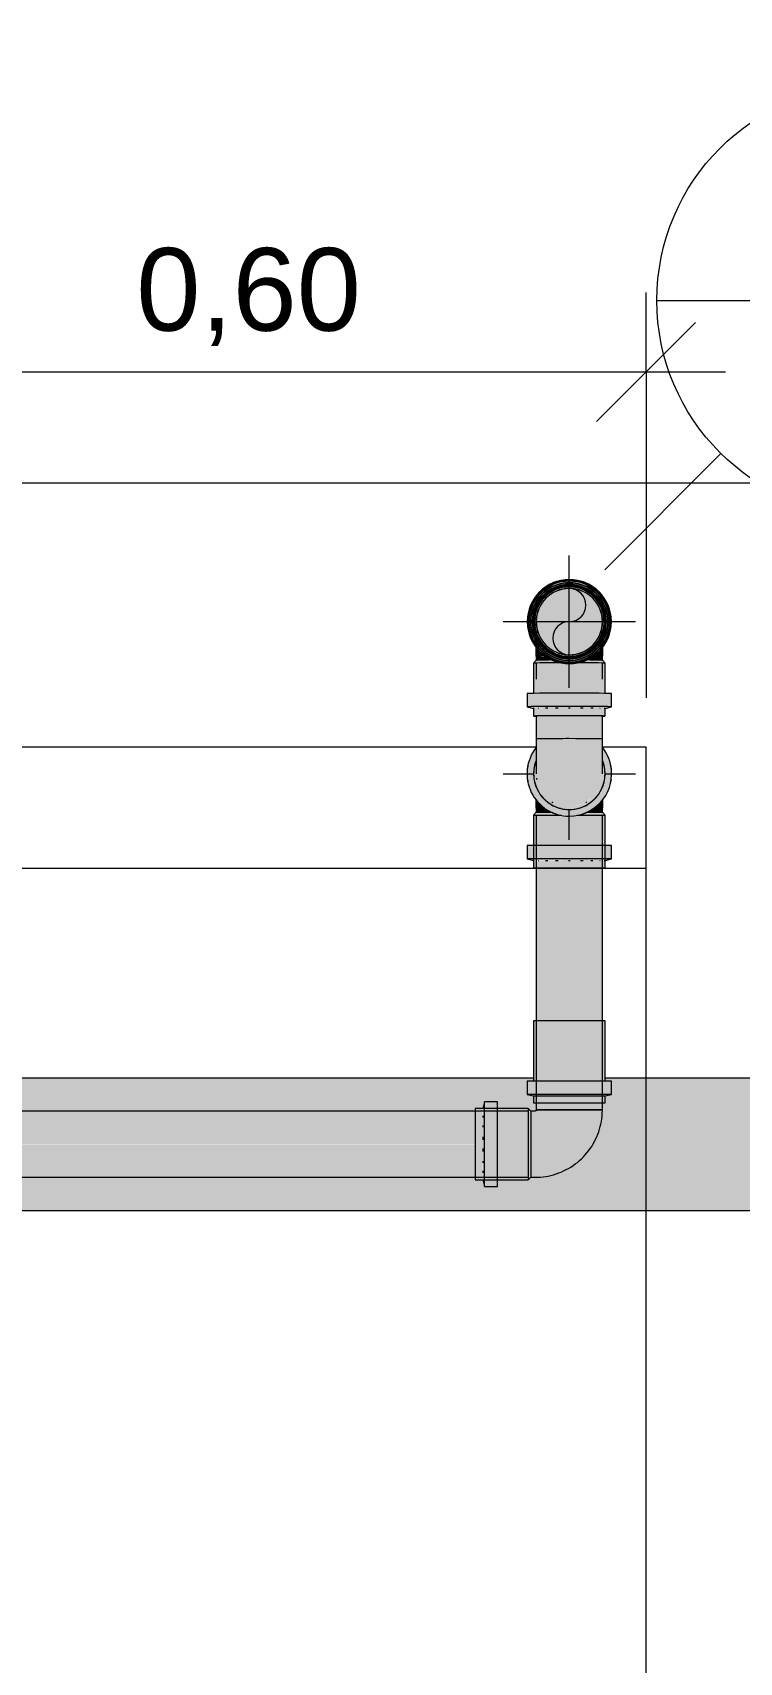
# Model space of a CAD drawing. Header units: metres. Extents: x 42.1 to 94.3, y -3.4 to 61.2.
# Drawn here: x 45.122 to 45.656, y 58.48 to 59.712 of the extents above; entities that cross this region are included whole.
import ezdxf

# ---------------------------------------------------------------- set-up
doc = ezdxf.new("R2010")
doc.units = ezdxf.units.M
for name, color, linetype, lineweight in [('A-ANNO-DIMS', 7, 'Continuous', 5), ('A-ANNO-DIMS-25', 7, 'Continuous', 5), ('A-ANNO-NOTE', 7, 'Continuous', 5), ('ARQ-PAR', 7, 'Continuous', 5), ('KIRYA - PISO', 7, 'Continuous', 5), ('P-PIPE', 7, 'Continuous', 5), ('P-PIPE-CNTR', 7, 'Continuous', 5)]:
    doc.layers.add(name, color=color, linetype=linetype, lineweight=lineweight)
doc.layers.add('ARQ_1100_BASE_TÉRREO_GARAGEM_dwg', color=7, linetype='Continuous', lineweight=5, true_color=0x767676)
doc.styles.add('Arial', font='arial.ttf', dxfattribs={"height": 0.0625})
doc.dimstyles.new('Diagonal_-_2_5_mm_Arial_-_Preto', dxfattribs={"dimscale": 0.3048, "dimtxt": 0.063766, "dimasz": 0.246063, "dimexe": 0.19685, "dimexo": 0.123031, "dimgap": 0.04101, "dimtad": 1, "dimrnd": 0.01, "dimzin": 0, "dimdsep": 46, "dimtxsty": 'Arial', "dimblk1": 'OBLIQUE', "dimblk2": 'OBLIQUE', "dimsah": 1, "dimcen": 0.09, "dimdle": 0.19685, "dimazin": 0, "dimtfac": 1, "dimtdec": 4, "dimtix": 1, "dimtmove": 0, "dimatfit": 3, "dimfxl": 1, "dimtvp": 1, "dimtolj": 1, "dimtzin": 0, "dimarcsym": 2})

# ---------------------------------------------------------------- blocks, each defined once
blk = doc.blocks.new('Terminal de Ventilacao - Serie Normal - Esgoto - MEP - Tigre - Standard-233324-TÉRREO F_S 2')
at = {"layer": 'P-PIPE', "color": 253, "true_color": 0xaaaaaa}
for radius, start, end in [(0.031, 90, 270), (0.0306, 90, 270), (0.0295, 90, 270), (0.0292, 90, 270), (0.0281, 90, 270), (0.0278, 90, 270), (0.0266, 90, 270), (0.0263, 90, 270), (0.0251, 90, 270), (0.031, 270, 90), (0.0306, 270, 90), (0.0295, 270, 90), (0.0292, 270, 90), (0.0281, 270, 90), (0.0278, 270, 90), (0.0266, 270, 90), (0.0263, 345, 90), (0.0251, 270, 90), (0.0263, 270, 344.7956)]:
    blk.add_arc((45.5278, 59.2668), radius, start, end, dxfattribs=at)
blk = doc.blocks.new('Joelho 45_90 - Serie Normal - Esgoto - MEP - Tigre - Standard-V19-TÉRREO F_S 2')
at = {"layer": 'P-PIPE', "true_color": 0xe06060}
h = blk.add_hatch(color=13, dxfattribs=at)
h.paths.add_polyline_path([(-0.0312, -0.027), (-0.0312, 0.027), (-0.0542, 0.027), (-0.0542, -0.027)])
h.paths.add_polyline_path([(-0.0712, -0.027), (-0.0655, -0.027), (-0.0654, -0.023), (-0.0655, -0.0171), (-0.0654, -0.0007), (-0.0655, 0.027), (-0.0712, 0.027), (-0.0712, -0.0261)])
for points in [[(-0.0642, -0.032), (-0.0645, 0.0309), (-0.0654, 0.0262), (-0.0654, 0.023), (-0.0655, 0.0172), (-0.0654, 0.0007), (-0.0655, -0.0047), (-0.0653, -0.0277)], [(-0.0601, -0.032), (-0.0542, -0.032), (-0.0542, 0.032), (-0.0642, 0.032), (-0.0642, -0.032)], [(-0.0312, -0.027), (-0.029, -0.025), (-0.029, 0.025), (-0.0312, 0.027), (-0.0312, -0.0254)], [(-0.029, -0.025), (-0.026, -0.025), (-0.026, 0.025), (-0.029, 0.025), (-0.029, -0.0242)], [(-0.026, -0.025), (-0.0146, -0.0236), (-0.0065, -0.0211), (0.003, -0.0158), (0.0101, -0.0101), (0.0164, -0.0023), (0.0211, 0.0065), (0.024, 0.0161), (0.025, 0.026), (-0.025, 0.026), (-0.0254, 0.0252), (-0.026, 0.025), (-0.026, -0.0244)], [(0.025, 0.026), (0.025, 0.0312), (-0.025, 0.0312), (-0.025, 0.026), (0.0241, 0.026)]]:
    blk.add_hatch(color=13, dxfattribs=at).paths.add_polyline_path(points)
at = {"layer": 'P-PIPE'}
for p, q in [((-0.0312, 0.027), (-0.0712, 0.027)), ((-0.0712, 0.027), (-0.0712, -0.027)), ((-0.0642, 0.032), (-0.0655, 0.027)), ((-0.0655, 0.0254), (-0.0655, 0.0249)), ((-0.0542, 0.032), (-0.0642, 0.032)), ((-0.0642, -0.032), (-0.0642, 0.032)), ((-0.0542, -0.032), (-0.0542, 0.032)), ((-0.029, 0.025), (-0.0312, 0.027)), ((-0.0312, 0.027), (-0.0312, -0.027)), ((-0.026, 0.025), (-0.029, 0.025)), ((-0.029, 0.025), (-0.029, -0.025)), ((-0.025, 0.0312), (-0.025, 0.026)), ((-0.025, 0.026), (0.025, 0.026)), ((0.025, 0.026), (-0.025, 0.026)), ((0.025, 0.026), (0.025, 0.0312)), ((-0.0655, 0.0215), (-0.0655, 0.0201)), ((-0.0655, 0.0141), (-0.0655, 0.0135)), ((-0.0655, 0.0135), (-0.0655, 0.0129)), ((-0.0655, 0.0055), (-0.0655, 0.0033)), ((-0.0655, -0.0033), (-0.0655, -0.0055)), ((-0.0655, -0.0129), (-0.0655, -0.0135)), ((-0.0655, -0.0135), (-0.0655, -0.0141)), ((-0.0655, -0.0201), (-0.0655, -0.0215)), ((-0.0712, -0.027), (-0.0312, -0.027)), ((-0.0655, -0.0249), (-0.0655, -0.0254)), ((-0.0655, -0.027), (-0.0642, -0.032)), ((-0.0642, -0.032), (-0.0542, -0.032)), ((-0.0312, -0.027), (-0.029, -0.025)), ((-0.029, -0.025), (-0.026, -0.025))]:
    blk.add_line(p, q, dxfattribs=at)
at = {"layer": 'P-PIPE', "flags": 128}
for points in [[(-0.026, -0.025), (-0.024, -0.025), (-0.0219, -0.0248), (-0.0199, -0.0246), (-0.0179, -0.0243), (-0.0159, -0.024), (-0.0139, -0.0235), (-0.0119, -0.023), (-0.01, -0.0224), (-0.008, -0.0217), (-0.0061, -0.021), (-0.0043, -0.0201), (-0.0024, -0.0192), (-0.0007, -0.0183), (0.0011, -0.0172), (0.0028, -0.0161), (0.0045, -0.0149), (0.0061, -0.0137), (0.0076, -0.0123), (0.0091, -0.011), (0.0106, -0.0095), (0.012, -0.008), (0.0133, -0.0065), (0.0146, -0.0049), (0.0158, -0.0032), (0.0169, -0.0016), (0.018, 0.0002), (0.019, 0.002), (0.0199, 0.0038), (0.0208, 0.0056), (0.0215, 0.0075), (0.0222, 0.0094), (0.0229, 0.0114), (0.0234, 0.0133), (0.0239, 0.0153), (0.0243, 0.0173), (0.0246, 0.0193), (0.0248, 0.0214), (0.0249, 0.0234), (0.025, 0.0254), (0.025, 0.026)], [(-0.025, 0.026), (-0.025, 0.026), (-0.025, 0.0259), (-0.025, 0.0259), (-0.025, 0.0258), (-0.025, 0.0258), (-0.025, 0.0258), (-0.025, 0.0257), (-0.0251, 0.0257), (-0.0251, 0.0256), (-0.0251, 0.0256), (-0.0251, 0.0256), (-0.0251, 0.0255), (-0.0251, 0.0255), (-0.0252, 0.0255), (-0.0252, 0.0254), (-0.0252, 0.0254), (-0.0252, 0.0254), (-0.0252, 0.0253), (-0.0253, 0.0253), (-0.0253, 0.0253), (-0.0253, 0.0253), (-0.0254, 0.0252), (-0.0254, 0.0252), (-0.0254, 0.0252), (-0.0255, 0.0252), (-0.0255, 0.0251), (-0.0255, 0.0251), (-0.0256, 0.0251), (-0.0256, 0.0251), (-0.0256, 0.0251), (-0.0257, 0.0251), (-0.0257, 0.025), (-0.0258, 0.025), (-0.0258, 0.025), (-0.0258, 0.025), (-0.0259, 0.025), (-0.0259, 0.025), (-0.0259, 0.025), (-0.026, 0.025), (-0.026, 0.025)]]:
    blk.add_lwpolyline(points, dxfattribs=at)
blk = doc.blocks.new('Luva Simples para Conexão - Serie Normal - Esgoto - MEP - Tigre - Standard-V20-TÉRREO F_S 2')
at = {"layer": 'P-PIPE', "true_color": 0xf5ebeb}
for points in [[(0, 0.0244), (0, -0.0272), (0.0053, -0.0271), (0.0053, 0.0272), (0, 0.0271), (0, 0.0256)], [(0.0053, -0.0256), (0.0054, -0.0275), (0.0065, -0.0308), (0.0065, 0.0318), (0.0053, 0.0263), (0.0053, -0.0136), (0.0053, -0.0141), (0.0053, -0.0246)], [(0.0065, -0.0318), (0.0166, -0.0318), (0.0166, 0.0318), (0.0065, 0.0318), (0.0065, -0.0308)], [(0.0166, 0.0225), (0.0166, -0.0272), (0.062, -0.0272), (0.062, 0.0272), (0.0166, 0.0271), (0.0166, 0.0236)]]:
    blk.add_hatch(color=7, dxfattribs=at).paths.add_polyline_path(points)
at = {"layer": 'P-PIPE'}
for p, q in [((0.0053, 0.0272), (0, 0.0272)), ((0, 0.0272), (0, -0.0272)), ((0.0065, 0.0318), (0.0053, 0.0272)), ((0.0053, 0.0272), (0.0053, -0.0272)), ((0.0166, 0.0318), (0.0065, 0.0318)), ((0.0065, -0.0318), (0.0065, 0.0318)), ((0.0166, -0.0318), (0.0166, 0.0318)), ((0.062, 0.0272), (0.0166, 0.0272)), ((0.062, -0.0272), (0.062, 0.0272)), ((0, -0.0272), (0.0053, -0.0272)), ((0.0053, -0.0272), (0.0065, -0.0318)), ((0.0065, -0.0318), (0.0166, -0.0318)), ((0.0166, -0.0272), (0.062, -0.0272))]:
    blk.add_line(p, q, dxfattribs=at)
blk = doc.blocks.new('Joelho 45_90 - Serie Normal - Esgoto - MEP - Tigre - Standard-V21-TÉRREO F_S 2')
at = {"layer": 'P-PIPE', "true_color": 0xe06060}
for points in [[(45.5061, 59.1258), (45.5095, 59.1258), (45.5048, 59.1297), (45.5028, 59.1323), (45.5032, 59.1258), (45.5061, 59.1258)], [(45.5494, 59.1258), (45.5524, 59.1258), (45.5528, 59.1323), (45.5501, 59.129), (45.546, 59.1258), (45.5494, 59.1258)], [(45.5173, 59.1206), (45.5195, 59.1209), (45.5143, 59.1228), (45.5032, 59.1228), (45.5012, 59.1206), (45.5145, 59.1206)], [(45.5149, 59.1228), (45.5115, 59.1243), (45.5095, 59.1258), (45.5032, 59.1258), (45.5032, 59.1228), (45.5145, 59.1228)], [(45.5338, 59.1206), (45.5544, 59.1206), (45.5524, 59.1228), (45.5402, 59.1226), (45.536, 59.1209), (45.5348, 59.1208)], [(45.5407, 59.1228), (45.5524, 59.1228), (45.5524, 59.1258), (45.546, 59.1258), (45.5428, 59.1237), (45.5411, 59.123)], [(45.5064, 59.0876), (45.5278, 59.0876), (45.5278, 59.0976), (45.4958, 59.0976), (45.4963, 59.0876), (45.5036, 59.0876)], [(45.5332, 59.0876), (45.5593, 59.0876), (45.5598, 59.0976), (45.5278, 59.0976), (45.5278, 59.0876)], [(45.5048, 59.0863), (45.5211, 59.0864), (45.5278, 59.0863), (45.5278, 59.0876), (45.4969, 59.0875), (45.5019, 59.0864), (45.5045, 59.0863)], [(45.5362, 59.0863), (45.5546, 59.0864), (45.5593, 59.0876), (45.5278, 59.0876), (45.5279, 59.0863), (45.5351, 59.0864)]]:
    blk.add_hatch(color=13, dxfattribs=at).paths.add_polyline_path(points)
h = blk.add_hatch(color=13, dxfattribs=at)
h.paths.add_polyline_path([(45.5051, 59.0806), (45.5278, 59.0806), (45.5278, 59.0863), (45.5008, 59.0861), (45.5008, 59.0806), (45.5044, 59.0806)])
h.paths.add_polyline_path([(45.5126, 59.0976), (45.5278, 59.0976), (45.5278, 59.1198), (45.5195, 59.1206), (45.5012, 59.1206), (45.5009, 59.0976), (45.512, 59.0976)])
h = blk.add_hatch(color=13, dxfattribs=at)
h.paths.add_polyline_path([(45.5332, 59.0806), (45.5548, 59.0806), (45.5547, 59.0864), (45.5537, 59.0864), (45.5435, 59.0864), (45.5381, 59.0863), (45.5278, 59.0863), (45.5278, 59.0806), (45.5324, 59.0806)])
h.paths.add_polyline_path([(45.5504, 59.0976), (45.5546, 59.0976), (45.5544, 59.1206), (45.5324, 59.1204), (45.5278, 59.1198), (45.5278, 59.0976), (45.5499, 59.0976)])
at = {"layer": 'P-PIPE'}
for p, q in [((45.5028, 59.1228), (45.5008, 59.1206)), ((45.5008, 59.1206), (45.5008, 59.0806)), ((45.5008, 59.1206), (45.5216, 59.1206)), ((45.5028, 59.1258), (45.5028, 59.1228)), ((45.5028, 59.1228), (45.5116, 59.1228)), ((45.5117, 59.1228), (45.5147, 59.1228)), ((45.5339, 59.1206), (45.5548, 59.1206)), ((45.5409, 59.1228), (45.5528, 59.1228)), ((45.5528, 59.1228), (45.5528, 59.1258)), ((45.5548, 59.1206), (45.5528, 59.1228)), ((45.5548, 59.0806), (45.5548, 59.1206)), ((45.4958, 59.0976), (45.4958, 59.0876)), ((45.5278, 59.0976), (45.4958, 59.0976)), ((45.5598, 59.0976), (45.5278, 59.0976)), ((45.5598, 59.0876), (45.5598, 59.0976)), ((45.4958, 59.0876), (45.5008, 59.0863)), ((45.5278, 59.0876), (45.4958, 59.0876)), ((45.5008, 59.0863), (45.5012, 59.0863)), ((45.5008, 59.0806), (45.5278, 59.0806)), ((45.5044, 59.0863), (45.5047, 59.0863)), ((45.5098, 59.0863), (45.5115, 59.0863)), ((45.5173, 59.0863), (45.5193, 59.0863)), ((45.5271, 59.0863), (45.5278, 59.0863)), ((45.5598, 59.0876), (45.5278, 59.0876)), ((45.5278, 59.0863), (45.5284, 59.0863)), ((45.5278, 59.0806), (45.5548, 59.0806)), ((45.5362, 59.0863), (45.5383, 59.0863)), ((45.5441, 59.0863), (45.5451, 59.0863)), ((45.5453, 59.0863), (45.5457, 59.0863)), ((45.5508, 59.0863), (45.5512, 59.0863)), ((45.5541, 59.0863), (45.5548, 59.0863)), ((45.5548, 59.0863), (45.5598, 59.0876))]:
    blk.add_line(p, q, dxfattribs=at)
at = {"layer": 'P-PIPE', "flags": 128}
for points in [[(45.5028, 59.1258), (45.5028, 59.1269), (45.5028, 59.1279), (45.5028, 59.129), (45.5028, 59.13), (45.5028, 59.131), (45.5028, 59.132)], [(45.5528, 59.1323), (45.5528, 59.1313), (45.5528, 59.1303), (45.5528, 59.1292), (45.5528, 59.1282), (45.5528, 59.1272), (45.5528, 59.1261), (45.5528, 59.1258)]]:
    blk.add_lwpolyline(points, dxfattribs=at)
blk = doc.blocks.new('Luva Simples para Conexão - Serie Normal - Esgoto - MEP - Tigre - Standard-V22-TÉRREO F_S 2')
at = {"layer": 'P-PIPE', "true_color": 0xf5ebeb}
h = blk.add_hatch(color=7, dxfattribs=at)
h.paths.add_polyline_path([(45.5278, 59.1248), (45.5353, 59.126), (45.5348, 59.1261), (45.5284, 59.125)])
h.paths.add_polyline_path([(45.5278, 59.1248), (45.5207, 59.1258), (45.5214, 59.1257), (45.5258, 59.1251)])
h.paths.add_polyline_path([(45.5172, 59.1273), (45.5127, 59.1297), (45.5153, 59.128), (45.5163, 59.1276)])
h.paths.add_polyline_path([(45.5384, 59.1273), (45.542, 59.129), (45.542, 59.1294), (45.5391, 59.1277)])
h.paths.add_polyline_path([(45.5098, 59.1319), (45.5083, 59.1332), (45.5089, 59.1326)])
h.paths.add_polyline_path([(45.5457, 59.1319), (45.5473, 59.1333), (45.5469, 59.1333), (45.5465, 59.1327)])
h.paths.add_polyline_path([(45.5044, 59.1383), (45.5016, 59.1454), (45.5017, 59.1448), (45.5044, 59.1383)])
h.paths.add_polyline_path([(45.5512, 59.1383), (45.5516, 59.1393), (45.5539, 59.1454), (45.5539, 59.1457), (45.5512, 59.1383)])
h.paths.add_polyline_path([(45.5012, 59.1487), (45.5011, 59.1544), (45.5008, 59.1518), (45.5012, 59.1487)])
h.paths.add_polyline_path([(45.5544, 59.1487), (45.5547, 59.1524), (45.5544, 59.1531), (45.5544, 59.1496)])
h.paths.add_polyline_path([(45.5015, 59.1574), (45.5019, 59.1594), (45.5016, 59.1583)])
h.paths.add_polyline_path([(45.554, 59.1574), (45.5536, 59.1594), (45.5531, 59.16), (45.5539, 59.1579)])
at = {"layer": 'P-PIPE'}
for start, end in [(170, 170.605), (9.395, 10), (189.3987, 190), (350, 350.6013)]:
    blk.add_arc((45.5278, 59.1518), 0.0318, start, end, dxfattribs=at)
blk = doc.blocks.new('Joelho 45_90 - Serie Normal - Esgoto - MEP - Tigre - Standard-4221881-TÉRREO F_S 2')
at = {"layer": 'P-PIPE', "true_color": 0xe06060}
for points in [[(45.5028, 59.1781), (45.5087, 59.1783), (45.5278, 59.1783), (45.5278, 59.1957), (45.5028, 59.1954), (45.5028, 59.1782)], [(45.5528, 59.1781), (45.5528, 59.1955), (45.5342, 59.1956), (45.5278, 59.1956), (45.5278, 59.1783), (45.5528, 59.1781)], [(45.5278, 59.1268), (45.5278, 59.1783), (45.5028, 59.1781), (45.5031, 59.1573), (45.5028, 59.1573), (45.5028, 59.1525), (45.5033, 59.1471), (45.5064, 59.139), (45.5117, 59.1327), (45.5192, 59.1283), (45.5258, 59.1272)], [(45.5278, 59.1268), (45.5367, 59.1286), (45.5444, 59.1333), (45.5497, 59.14), (45.5524, 59.1475), (45.5524, 59.15), (45.5528, 59.1544), (45.5526, 59.1618), (45.5528, 59.1718), (45.5528, 59.1781), (45.5494, 59.1782), (45.5278, 59.1783), (45.5278, 59.1275)], [(45.5278, 59.1198), (45.537, 59.1213), (45.5438, 59.1241), (45.5504, 59.1292), (45.5555, 59.1358), (45.5587, 59.1436), (45.5597, 59.1523), (45.5587, 59.1601), (45.5552, 59.1682), (45.5528, 59.1714), (45.553, 59.1609), (45.5539, 59.1588), (45.5547, 59.1513), (45.5539, 59.1448), (45.551, 59.1381), (45.5469, 59.1327), (45.541, 59.1283), (45.5348, 59.1258), (45.5278, 59.1248), (45.5207, 59.1258), (45.5138, 59.1288), (45.5082, 59.1333), (45.504, 59.1393), (45.5017, 59.1448), (45.5008, 59.1518), (45.5017, 59.1588), (45.5029, 59.1622), (45.5027, 59.1713), (45.4997, 59.1669), (45.4969, 59.1601), (45.4958, 59.1518), (45.4969, 59.1434), (45.5001, 59.1358), (45.5051, 59.1292), (45.5118, 59.1241), (45.5203, 59.1208), (45.5258, 59.1201)], [(45.5278, 59.1248), (45.5278, 59.1268), (45.5185, 59.1287), (45.5112, 59.1333), (45.5059, 59.14), (45.5032, 59.148), (45.503, 59.1501), (45.5028, 59.1552), (45.5028, 59.1609), (45.5012, 59.1565), (45.5012, 59.1471), (45.5044, 59.1383), (45.5108, 59.1309), (45.5185, 59.1265), (45.5258, 59.1252)], [(45.5278, 59.1248), (45.537, 59.1265), (45.5452, 59.1313), (45.5512, 59.1383), (45.5544, 59.1475), (45.5544, 59.1565), (45.5526, 59.1609), (45.5527, 59.1518), (45.5524, 59.1479), (45.5521, 59.1468), (45.5494, 59.1393), (45.5436, 59.1325), (45.5363, 59.1283), (45.5278, 59.1268)]]:
    blk.add_hatch(color=13, dxfattribs=at).paths.add_polyline_path(points)
at = {"layer": 'P-PIPE'}
for p, q in [((45.5028, 59.1955), (45.5028, 59.1781)), ((45.5528, 59.1781), (45.5528, 59.1955))]:
    blk.add_line(p, q, dxfattribs=at)
at = {"layer": 'P-PIPE', "flags": 128}
for points in [[(45.5028, 59.1781), (45.5028, 59.1682), (45.5028, 59.1597), (45.5028, 59.154), (45.5028, 59.1518), (45.5028, 59.1518)], [(45.5528, 59.1518), (45.5528, 59.1538), (45.5528, 59.1594), (45.5528, 59.1677), (45.5528, 59.1776), (45.5528, 59.1781)]]:
    blk.add_lwpolyline(points, dxfattribs=at)
at = {"layer": 'P-PIPE'}
for radius, start, end in [(0.032, 141.9855, 270), (0.032, 4.692, 38.0145), (0.032, 167.975, 173.3533), (0.027, 159.202, 270), (0.027, 173.3174, 186.6953), (0.027, 158.0178, 168.0272), (0.027, 270, 20.798), (0.032, 270, 4.6823), (0.027, 11.9728, 21.9987), (0.027, 353.3047, 6.6826), (0.032, 6.6467, 12.025), (0.032, 186.6452, 192.0198), (0.027, 191.982, 228.0303), (0.025, 187.3523, 190), (0.027, 311.9697, 348.018), (0.032, 347.9802, 353.3548), (0.032, 227.9732, 233.3527), (0.027, 233.3217, 246.6996), (0.025, 238.0719, 240.0022), (0.027, 293.3004, 306.6783), (0.025, 299.9978, 301.9023), (0.032, 306.6473, 312.0268), (0.032, 246.6447, 252.0207), (0.027, 251.9863, 254.7566), (0.027, 255, 265.7599), (0.027, 265.8568, 270), (0.027, 270, 288.0137), (0.032, 287.9793, 293.3553)]:
    blk.add_arc((45.5278, 59.1518), radius, start, end, dxfattribs=at)
for start_param, end_param in [(1.570796, 3.141593), (1.570796, 3.141593), (0, 1.570796), (0, 1.570796)]:
    blk.add_ellipse((45.5278, 59.1781), major_axis=(0.025, 0), ratio=0.01, start_param=start_param, end_param=end_param, dxfattribs=at)
blk = doc.blocks.new('Joelho 45_90 - Serie Normal - Esgoto - MEP - Tigre - Standard-4221826-TÉRREO F_S 2')
at = {"layer": 'P-PIPE', "true_color": 0xe06060}
for points in [[(45.5032, 59.2406), (45.51, 59.2408), (45.5046, 59.2452), (45.5028, 59.2473), (45.5032, 59.2407)], [(45.5032, 59.2376), (45.5145, 59.2382), (45.5117, 59.2394), (45.51, 59.2407), (45.5032, 59.2406), (45.5032, 59.2377)], [(45.5524, 59.2376), (45.5524, 59.2406), (45.5455, 59.2407), (45.5437, 59.2393), (45.5401, 59.2378), (45.5512, 59.2377)], [(45.5524, 59.2406), (45.5528, 59.2476), (45.5494, 59.2437), (45.5456, 59.2407), (45.5524, 59.2406)], [(45.5012, 59.2354), (45.5185, 59.2356), (45.5231, 59.2356), (45.5188, 59.2364), (45.5155, 59.2378), (45.5032, 59.2376), (45.5028, 59.2372)], [(45.5544, 59.2354), (45.5524, 59.2376), (45.54, 59.2378), (45.536, 59.2361), (45.5324, 59.2356), (45.5535, 59.2354)], [(45.4963, 59.2024), (45.512, 59.2027), (45.5278, 59.2027), (45.5278, 59.2127), (45.4958, 59.2124)], [(45.5012, 59.2011), (45.5211, 59.2014), (45.5278, 59.2013), (45.5278, 59.2027), (45.4963, 59.2024), (45.501, 59.2012)], [(45.5593, 59.2024), (45.5598, 59.2124), (45.5555, 59.2125), (45.5278, 59.2127), (45.5278, 59.2027), (45.5574, 59.2025)], [(45.5544, 59.2011), (45.5593, 59.2024), (45.5435, 59.2027), (45.5278, 59.2027), (45.5279, 59.2013), (45.5541, 59.2011)]]:
    blk.add_hatch(color=13, dxfattribs=at).paths.add_polyline_path(points)
h = blk.add_hatch(color=13, dxfattribs=at)
h.paths.add_polyline_path([(45.5008, 59.1954), (45.5064, 59.1955), (45.5278, 59.1957), (45.5278, 59.2013), (45.5008, 59.2011), (45.5008, 59.1966)])
h.paths.add_polyline_path([(45.5044, 59.1966), (45.5044, 59.2012), (45.5044, 59.2012)])
h.paths.add_polyline_path([(45.5009, 59.2126), (45.5278, 59.2127), (45.5278, 59.235), (45.5232, 59.2356), (45.5012, 59.2354), (45.5009, 59.2126)])
h = blk.add_hatch(color=13, dxfattribs=at)
h.paths.add_polyline_path([(45.5548, 59.1954), (45.5545, 59.2012), (45.5537, 59.2012), (45.5361, 59.2013), (45.5324, 59.2014), (45.5278, 59.2013), (45.5278, 59.1957), (45.5539, 59.1954)])
h.paths.add_polyline_path([(45.5546, 59.2126), (45.5544, 59.2354), (45.537, 59.2356), (45.5323, 59.2356), (45.5278, 59.235), (45.5278, 59.2127), (45.5541, 59.2126)])
at = {"layer": 'P-PIPE'}
for p, q in [((45.5028, 59.2406), (45.5028, 59.2476)), ((45.5028, 59.2406), (45.5028, 59.2376)), ((45.5528, 59.2376), (45.5528, 59.2406)), ((45.5028, 59.2376), (45.5008, 59.2354)), ((45.5008, 59.2354), (45.5008, 59.2125)), ((45.5548, 59.2354), (45.5528, 59.2376)), ((45.5548, 59.2125), (45.5548, 59.2354)), ((45.4958, 59.2124), (45.4958, 59.2024)), ((45.4958, 59.2024), (45.5008, 59.2011)), ((45.5548, 59.2011), (45.5597, 59.2024)), ((45.5598, 59.2024), (45.5598, 59.2124)), ((45.5008, 59.2016), (45.5008, 59.1954)), ((45.5548, 59.1954), (45.5548, 59.2013))]:
    blk.add_line(p, q, dxfattribs=at)
at = {"layer": 'P-PIPE', "flags": 128}
blk.add_lwpolyline([(45.5528, 59.2476), (45.5528, 59.2411), (45.5528, 59.2406)], dxfattribs=at)
at = {"layer": 'P-PIPE'}
for centre, major_axis, start_param, end_param in [((45.5278, 59.2354), (0.027, 0), 1.745329, 3.316126), ((45.5278, 59.2376), (0.025, 0), 2.092389, 3.309927), ((45.5278, 59.2354), (0.027, 0), 6.108652, 7.679449), ((45.5278, 59.2376), (0.025, 0), 6.114851, 7.332389), ((45.5278, 59.2024), (0.032, 0), 1.570796, 3.358792), ((45.5278, 59.2124), (0.032, 0), 1.570796, 3.141593), ((45.5278, 59.2124), (0.032, 0), 0, 1.570796), ((45.5278, 59.2024), (0.032, 0), 6.065986, 7.853982), ((45.5278, 59.1954), (0.027, 0), 1.570796, 3.508216), ((45.5278, 59.2011), (0.027, 0), 2.96706, 3.180064), ((45.5278, 59.1954), (0.025, 0), 2.617994, 3.141593), ((45.5278, 59.2011), (0.027, 0), 2.593067, 2.617938), ((45.5278, 59.2011), (0.027, 0), 2.218727, 2.299183), ((45.5278, 59.2011), (0.027, 0), 1.889581, 1.970056), ((45.5278, 59.2011), (0.027, 0), 1.570796, 1.595667), ((45.5278, 59.2011), (0.027, 0), 1.545925, 1.570796), ((45.5278, 59.1954), (0.027, 0), 5.916562, 7.853982), ((45.5278, 59.2011), (0.027, 0), 1.171537, 1.252012), ((45.5278, 59.2011), (0.027, 0), 0.872665, 0.922866), ((45.5278, 59.2011), (0.027, 0), 0.842409, 0.866224), ((45.5278, 59.1954), (0.025, 0), 0.785398, 0.796018), ((45.5278, 59.1954), (0.025, 0), 0, 0.523599), ((45.5278, 59.2011), (0.027, 0), 0.523655, 0.548526), ((45.5278, 59.2011), (0.027, 0), 6.244714, 6.505368)]:
    blk.add_ellipse(centre, major_axis=major_axis, ratio=0.01, start_param=start_param, end_param=end_param, dxfattribs=at)
blk = doc.blocks.new('Luva Simples para Conexão - Serie Normal - Esgoto - MEP - Tigre - Standard-V23-TÉRREO F_S 2')
at = {"layer": 'P-PIPE', "true_color": 0xf5ebeb}
h = blk.add_hatch(color=7, dxfattribs=at)
h.paths.add_polyline_path([(45.5278, 59.235), (45.536, 59.2361), (45.5437, 59.2393), (45.5503, 59.2444), (45.5553, 59.2509), (45.5585, 59.2586), (45.5596, 59.2668), (45.5585, 59.2751), (45.5553, 59.2827), (45.5503, 59.2893), (45.5437, 59.2944), (45.536, 59.2976), (45.5278, 59.2986), (45.5195, 59.2976), (45.5119, 59.2944), (45.5053, 59.2893), (45.5002, 59.2827), (45.4971, 59.2751), (45.496, 59.2668), (45.4971, 59.2586), (45.5002, 59.2509), (45.5053, 59.2444), (45.5119, 59.2393), (45.5195, 59.2361)])
h.paths.add_polyline_path([(45.5278, 59.2396), (45.5207, 59.2406), (45.5142, 59.2433), (45.5085, 59.2476), (45.5042, 59.2532), (45.5014, 59.2604), (45.5006, 59.2668), (45.5015, 59.2739), (45.5047, 59.281), (45.5085, 59.2861), (45.5142, 59.2904), (45.5213, 59.2932), (45.5278, 59.294), (45.5348, 59.2931), (45.5414, 59.2904), (45.547, 59.2861), (45.5513, 59.2804), (45.5541, 59.2733), (45.555, 59.2668), (45.554, 59.2598), (45.5513, 59.2532), (45.547, 59.2476), (45.5414, 59.2433), (45.5342, 59.2405)])
h = blk.add_hatch(color=7, dxfattribs=at)
h.paths.add_polyline_path([(45.5278, 59.2396), (45.5348, 59.2406), (45.5414, 59.2433), (45.547, 59.2476), (45.5513, 59.2532), (45.5541, 59.2604), (45.555, 59.2668), (45.554, 59.2739), (45.5509, 59.281), (45.547, 59.2861), (45.5414, 59.2904), (45.5342, 59.2932), (45.5275, 59.294), (45.5207, 59.2931), (45.5142, 59.2904), (45.5081, 59.2855), (45.5042, 59.2804), (45.5014, 59.2732), (45.5006, 59.2668), (45.5015, 59.2598), (45.5042, 59.2532), (45.5091, 59.2472), (45.5142, 59.2433), (45.5207, 59.2406), (45.5258, 59.2399)])
h.paths.add_polyline_path([(45.5278, 59.2418), (45.5213, 59.2427), (45.5153, 59.2452), (45.5101, 59.2492), (45.5061, 59.2543), (45.5036, 59.2604), (45.5028, 59.2668), (45.5036, 59.2733), (45.5064, 59.2798), (45.5101, 59.2845), (45.5153, 59.2885), (45.5213, 59.291), (45.5278, 59.2918), (45.5342, 59.291), (45.5403, 59.2885), (45.5455, 59.2845), (45.5494, 59.2793), (45.5519, 59.2733), (45.5528, 59.2668), (45.5517, 59.2599), (45.5494, 59.2543), (45.5452, 59.249), (45.5403, 59.2452), (45.5342, 59.2427)])
at = {"layer": 'P-PIPE'}
for radius, start, end in [(0.0318, 90, 270), (0.0272, 90, 270), (0.0318, 126.6457, 132.0216), (0.0318, 107.9767, 113.3538), (0.0318, 270, 90), (0.0272, 270, 90), (0.0318, 66.6462, 72.0233), (0.0318, 47.9784, 53.3543), (0.0318, 167.975, 173.3533), (0.0318, 6.6467, 12.025), (0.0318, 186.6452, 192.0198), (0.0318, 347.9802, 353.3548), (0.0318, 227.9732, 233.3527), (0.0318, 306.6473, 312.0268), (0.0318, 246.6447, 252.0207), (0.0318, 287.9793, 293.3553)]:
    blk.add_arc((45.5278, 59.2668), radius, start, end, dxfattribs=at)
blk = doc.blocks.new('ARQ_1100_BASE_TÉRREO_GARAGEM_dwg-4178582-TÉRREO F_S 2')
at = {"layer": 'KIRYA - PISO', "true_color": 0xaaaaaa}
h = blk.add_hatch(dxfattribs=at)
h.set_pattern_fill('FP_2', color=253, style=0, pattern_type=2)
h.set_pattern_definition([(0, (-4539.02, -1079.475), (0, 0.635), []), (90, (-4539.02, -1079.475), (-0.635, 4e-17), [])])
h.paths.add_polyline_path([(42.6858, 57.7218), (42.6858, 57.8359), (42.7108, 57.8359), (42.7108, 57.8621), (43.4208, 57.8715), (43.4208, 57.8358), (43.4458, 57.8538), (43.4458, 57.8718), (45.5858, 57.8718), (45.5858, 59.1718), (45.5528, 59.1718), (45.553, 59.1603), (45.5544, 59.1562), (45.5544, 59.1471), (45.5512, 59.1383), (45.5447, 59.1309), (45.5363, 59.1263), (45.5278, 59.1248), (45.5179, 59.1268), (45.5102, 59.1314), (45.5044, 59.1383), (45.5012, 59.1475), (45.5012, 59.1565), (45.5029, 59.1622), (45.5028, 59.1718), (45.0984, 59.1718), (45.0984, 59.1544), (45.1052, 59.1544), (45.1087, 59.1144), (45.0588, 59.1144), (45.0616, 59.1544), (45.0684, 59.1544), (45.0684, 59.1718), (44.9956, 59.1718), (44.9835, 59.0237), (44.9713, 59.1718), (44.8985, 59.1718), (44.8985, 59.1544), (44.9053, 59.1544), (44.9081, 59.1144), (44.8582, 59.1144), (44.8617, 59.1544), (44.8685, 59.1544), (44.8685, 59.1718), (43.6931, 59.1718), (43.6931, 59.1718), (43.6738, 59.1718), (43.6736, 59.1718), (42.5858, 59.1718), (42.5858, 57.7218)])
h.paths.add_polyline_path([(42.7108, 57.8718), (42.7108, 58.5716), (42.7508, 58.5716), (42.7508, 57.8718)])
h.paths.add_polyline_path([(43.8728, 58.5368), (43.8505, 58.5382), (43.8285, 58.5422), (43.8072, 58.5488), (43.7868, 58.558), (43.7677, 58.5696), (43.7496, 58.5838), (43.733, 58.6008), (43.7205, 58.6167), (43.709, 58.6358), (43.6996, 58.6567), (43.6931, 58.6775), (43.6891, 58.6994), (43.6878, 58.7218), (43.688, 59.0248), (43.6935, 59.0233), (43.6977, 59.0228), (44.0477, 59.0228), (44.0542, 59.0238), (44.0577, 59.0249), (44.0576, 58.719), (44.0564, 58.6994), (44.0524, 58.6776), (44.0457, 58.6562), (44.0366, 58.6359), (44.025, 58.6168), (44.0112, 58.5992), (43.9954, 58.5834), (43.9779, 58.5696), (43.9587, 58.558), (43.9384, 58.5489), (43.9158, 58.542), (43.8951, 58.5382), (43.877, 58.5371)])
h.paths.add_polyline_path([(43.8728, 58.5918), (43.8912, 58.5932), (43.9077, 58.5967), (43.9225, 58.6017), (43.9378, 58.6093), (43.9519, 58.6187), (43.9647, 58.6299), (43.9762, 58.6431), (43.9859, 58.6581), (43.9934, 58.6737), (43.9987, 58.6902), (44.0016, 58.7047), (44.0027, 58.725), (44.0025, 58.859), (44.0017, 58.8655), (43.9981, 58.8737), (43.9934, 58.8799), (43.9863, 58.8852), (43.9792, 58.8882), (43.9709, 58.8893), (43.9608, 58.8879), (43.9295, 58.8821), (43.9027, 58.879), (43.8724, 58.8778), (43.8421, 58.879), (43.812, 58.8826), (43.7804, 58.8886), (43.7739, 58.8893), (43.7656, 58.8879), (43.7575, 58.8841), (43.7518, 58.8796), (43.7469, 58.873), (43.7438, 58.8654), (43.7427, 58.8573), (43.7429, 58.7192), (43.7439, 58.7047), (43.7476, 58.6868), (43.7534, 58.6705), (43.7606, 58.6561), (43.7698, 58.6425), (43.7817, 58.6292), (43.7949, 58.6179), (43.8078, 58.6092), (43.823, 58.6017), (43.8391, 58.5963), (43.8558, 58.593), (43.8727, 58.5918)])
h.paths.add_polyline_path([(43.8685, 58.7011), (43.8603, 58.7031), (43.8529, 58.707), (43.8462, 58.7131), (43.8415, 58.7202), (43.8388, 58.7275), (43.8378, 58.7358), (43.8378, 58.8218), (43.8383, 58.8257), (43.8398, 58.8293), (43.8421, 58.8324), (43.8452, 58.8348), (43.8489, 58.8363), (43.8535, 58.8368), (43.8925, 58.8368), (43.8959, 58.8365), (43.8991, 58.8354), (43.902, 58.8337), (43.9044, 58.8313), (43.9062, 58.8284), (43.9074, 58.8252), (43.9077, 58.8218), (43.9075, 58.7337), (43.9067, 58.7275), (43.9037, 58.7194), (43.899, 58.7126), (43.8926, 58.707), (43.8851, 58.7031), (43.877, 58.7011), (43.869, 58.7011)])
h.paths.add_polyline_path([(42.8145, 58.7503), (42.8135, 58.7507), (42.8129, 58.7516), (42.8129, 58.7519), (42.8131, 59.1191), (42.8137, 59.1197), (42.8145, 59.1199), (42.9652, 59.1202), (42.9654, 59.1261), (42.9663, 59.1281), (42.9662, 59.1439), (42.9654, 59.1464), (42.9654, 59.1536), (42.9683, 59.161), (42.9733, 59.1666), (42.9797, 59.17), (42.987, 59.1711), (42.9942, 59.1696), (43.0005, 59.1657), (43.0051, 59.1598), (43.0073, 59.1534), (43.0073, 59.1462), (43.0062, 59.1425), (43.0063, 59.1276), (43.0073, 59.1261), (43.0076, 59.1199), (43.1815, 59.1197), (43.1823, 59.119), (43.1824, 59.1182), (43.1822, 58.7511), (43.1816, 58.7505), (43.1808, 58.7503), (42.8295, 58.7503)])
h.paths.add_polyline_path([(42.8359, 58.7734), (43.1596, 58.7734), (43.1596, 59.0155), (42.8356, 59.0155), (42.8359, 58.7826)])
h.paths.add_polyline_path([(42.9976, 58.905), (42.9891, 58.9064), (42.9821, 58.9095), (42.9757, 58.9147), (42.9713, 58.9207), (42.9685, 58.928), (42.9677, 58.9362), (42.9688, 58.9434), (42.9719, 58.9505), (42.9764, 58.9563), (42.9829, 58.9612), (42.9906, 58.9642), (42.9983, 58.965), (43.0054, 58.9641), (43.0128, 58.961), (43.0189, 58.9563), (43.0236, 58.9501), (43.0266, 58.9429), (43.0277, 58.9351), (43.0266, 58.9273), (43.0235, 58.9199), (43.0182, 58.9133), (43.0118, 58.9087), (43.0043, 58.9059), (42.9987, 58.9052)])
h.paths.add_polyline_path([(42.9976, 58.9145), (43.0038, 58.9156), (43.0079, 58.9173), (43.0125, 58.921), (43.0158, 58.9257), (43.0176, 58.9308), (43.0182, 58.9353), (43.0172, 58.9411), (43.0151, 58.9458), (43.0122, 58.9496), (43.007, 58.9533), (43.0021, 58.9551), (42.9975, 58.9556), (42.9914, 58.9546), (42.9869, 58.9525), (42.9829, 58.9494), (42.9795, 58.9445), (42.9776, 58.9393), (42.9772, 58.9342), (42.9778, 58.9298), (42.9802, 58.9243), (42.9831, 58.9205), (42.9873, 58.9173), (42.993, 58.9151), (42.9976, 58.9145)])
h.paths.add_polyline_path([(43.8002, 58.9593), (43.8022, 58.9596), (43.8045, 58.9607), (43.8055, 58.9615), (43.8067, 58.9631), (43.8075, 58.9649), (43.8077, 58.9668), (43.8075, 58.9688), (43.8067, 58.9706), (43.8055, 58.9721), (43.804, 58.9733), (43.8022, 58.9741), (43.8002, 58.9743), (43.7983, 58.9741), (43.7965, 58.9733), (43.7949, 58.9721), (43.7937, 58.9706), (43.793, 58.9688), (43.7927, 58.9668), (43.793, 58.9649), (43.7937, 58.9631), (43.7949, 58.9615), (43.7965, 58.9603), (43.7983, 58.9596)])
h.paths.add_polyline_path([(43.9452, 58.9593), (43.9472, 58.9596), (43.949, 58.9603), (43.9505, 58.9615), (43.9518, 58.9632), (43.9525, 58.9649), (43.9527, 58.9668), (43.9525, 58.9688), (43.9517, 58.9706), (43.9505, 58.9721), (43.949, 58.9733), (43.9472, 58.9741), (43.9452, 58.9743), (43.9433, 58.9741), (43.9409, 58.9729), (43.9399, 58.9721), (43.9387, 58.9706), (43.938, 58.9688), (43.9377, 58.9668), (43.938, 58.9649), (43.9387, 58.9631), (43.9399, 58.9615), (43.9415, 58.9603), (43.9433, 58.9596)])
h.paths.add_polyline_path([(42.9052, 59.0515), (42.9094, 59.0521), (42.9133, 59.0537), (42.9167, 59.0563), (42.9192, 59.0596), (42.9208, 59.0635), (42.9214, 59.0677), (42.9208, 59.0719), (42.9192, 59.0758), (42.9167, 59.0791), (42.9133, 59.0817), (42.9094, 59.0833), (42.9052, 59.0839), (42.901, 59.0833), (42.8971, 59.0817), (42.8938, 59.0791), (42.8912, 59.0758), (42.8896, 59.0719), (42.8891, 59.0677), (42.8896, 59.0635), (42.8912, 59.0596), (42.8938, 59.0563), (42.8971, 59.0537), (42.9013, 59.052)])
h.paths.add_polyline_path([(42.9976, 59.0515), (43.0028, 59.0525), (43.0057, 59.0537), (43.0091, 59.0563), (43.0116, 59.0596), (43.0132, 59.0635), (43.0138, 59.0677), (43.0132, 59.0719), (43.0116, 59.0758), (43.0091, 59.0791), (43.0047, 59.0821), (43.0012, 59.0834), (42.9976, 59.0839), (42.9928, 59.0831), (42.9888, 59.0811), (42.9862, 59.0791), (42.9836, 59.0758), (42.982, 59.0719), (42.9814, 59.0677), (42.9822, 59.063), (42.9842, 59.0589), (42.9863, 59.0561), (42.9905, 59.0533), (42.9943, 59.052), (42.9976, 59.0515)])
h.paths.add_polyline_path([(43.09, 59.0515), (43.0942, 59.0521), (43.0981, 59.0537), (43.1014, 59.0563), (43.104, 59.0596), (43.1056, 59.0635), (43.1062, 59.0677), (43.1056, 59.0719), (43.104, 59.0758), (43.1014, 59.0791), (43.0981, 59.0817), (43.0942, 59.0833), (43.09, 59.0839), (43.0858, 59.0833), (43.0819, 59.0817), (43.0786, 59.0791), (43.076, 59.0758), (43.0744, 59.0719), (43.0738, 59.0677), (43.0744, 59.0635), (43.076, 59.0596), (43.0786, 59.0563), (43.0819, 59.0537), (43.0858, 59.0521)])
h.paths.add_polyline_path([(43.8727, 59.0697), (43.8654, 59.0709), (43.8599, 59.0732), (43.8551, 59.077), (43.8511, 59.0822), (43.8485, 59.0885), (43.8477, 59.0947), (43.8486, 59.1011), (43.8511, 59.1072), (43.8551, 59.1123), (43.8602, 59.1163), (43.8663, 59.1188), (43.8729, 59.1196), (43.8792, 59.1188), (43.8852, 59.1163), (43.8905, 59.1122), (43.8944, 59.1072), (43.897, 59.1002), (43.8977, 59.0947), (43.8969, 59.0882), (43.8944, 59.0822), (43.8897, 59.0764), (43.8852, 59.073), (43.8781, 59.0704), (43.8729, 59.0697)])
h.paths.add_polyline_path([(43.8727, 59.0767), (43.8774, 59.0773), (43.8817, 59.0791), (43.8859, 59.0825), (43.8887, 59.0866), (43.8902, 59.091), (43.8906, 59.0957), (43.8898, 59.1002), (43.8878, 59.1043), (43.8846, 59.1081), (43.8817, 59.1102), (43.877, 59.1121), (43.8727, 59.1127), (43.8677, 59.1119), (43.8629, 59.1096), (43.8596, 59.1068), (43.857, 59.1034), (43.8553, 59.0993), (43.8548, 59.0941), (43.8556, 59.0894), (43.8571, 59.0857), (43.8605, 59.0815), (43.8645, 59.0787), (43.869, 59.0771), (43.8705, 59.0769)])
at = {"layer": 'ARQ-PAR', "color": 253, "true_color": 0xaaaaaa, "flags": 128}
for points in [[(42.5858, 59.3718), (53.1158, 59.3718), (53.1278, 59.3718)], [(43.4208, 57.8718), (44.0858, 57.8718), (45.5858, 57.8718), (45.5858, 59.1718), (45.5528, 59.1718)], [(45.5028, 59.1718), (44.0858, 59.1718), (43.7035, 59.1718)]]:
    blk.add_lwpolyline(points, dxfattribs=at)
blk = doc.blocks.new('Marcador de Tubulação - Sobe-77495-TÉRREO F_S 2')
at = {"layer": 'A-ANNO-NOTE'}
for p, q in [((0.011459, 0.006828), (0.007923, 0.003292)), ((0.011459, 0.006828), (0.009837, 0.006173)), ((0.010803, 0.005207), (0.011459, 0.006828)), ((0.009837, 0.006173), (0.010803, 0.006173)), ((0.010803, 0.006173), (0.010803, 0.005207)), ((-0.003208, -0.001269), (0.009792, -0.001269)), ((-0.004786, -0.009416), (-0.001269, -0.0059))]:
    blk.add_line(p, q, dxfattribs=at)
blk.add_circle((0.003292, -0.001269), 0.0065, dxfattribs=at)
blk = doc.blocks.new('DIMBLOCK10-TÉRREO F_S 2')
at = {"layer": 'A-ANNO-DIMS-25'}
for p, q in [((44.9835, 59.4555), (44.9835, 59.5155)), ((45.5858, 59.4555), (45.5858, 59.5155)), ((44.9835, 59.4555), (45.6458, 59.4555)), ((44.9835, 59.4555), (44.9835, 59.1118)), ((45.5858, 59.4555), (45.5858, 59.2093))]:
    blk.add_line(p, q, dxfattribs=at)
at = {"layer": 'A-ANNO-DIMS-25', "lineweight": 20}
for p, q in [((44.9835, 59.4555), (45.021, 59.493)), ((45.5858, 59.4555), (45.6233, 59.493)), ((44.9835, 59.4555), (44.946, 59.418)), ((45.5858, 59.4555), (45.5483, 59.418))]:
    blk.add_line(p, q, dxfattribs=at)
at = {"layer": 'A-ANNO-DIMS-25', "color": 0, "insert": (45.2003, 59.5492), "char_height": 0.0625, "width": 0.202482, "attachment_point": 1, "line_spacing_factor": 0.941778, "style": 'Arial'}
blk.add_mtext('0,60', dxfattribs=at)
blk = doc.blocks.new('_Oblique')
at = {"color": 0, "linetype": 'ByBlock', "lineweight": -2}
blk.add_line((-0.5, -0.5), (0.5, 0.5), dxfattribs=at)

msp = doc.modelspace()

# ---------------------------------------------------------------- hatches: boundary and pattern name
at = {"layer": 'P-PIPE', "true_color": 0x400080}
for points in [[(45.5278, 59.2418), (45.5342, 59.2427), (45.5403, 59.2452), (45.5455, 59.2492), (45.5494, 59.2543), (45.5519, 59.2604), (45.5528, 59.2668), (45.5519, 59.2733), (45.5494, 59.2793), (45.5452, 59.2847), (45.5403, 59.2885), (45.5342, 59.291), (45.5278, 59.2918), (45.5213, 59.291), (45.5153, 59.2885), (45.5101, 59.2845), (45.5061, 59.2793), (45.5036, 59.2733), (45.5028, 59.2668), (45.5036, 59.2604), (45.5064, 59.2539), (45.5101, 59.2492), (45.5153, 59.2452), (45.5213, 59.2427), (45.5258, 59.2421)], [(45.5061, 58.965), (45.5278, 58.965), (45.5278, 59.0806), (45.5028, 59.0806), (45.503, 58.965), (45.5043, 58.965)], [(45.5455, 58.965), (45.5528, 58.965), (45.5528, 59.0806), (45.5278, 59.0806), (45.5278, 58.965), (45.5452, 58.965)], [(44.661, 58.8718), (45.4566, 58.8721), (45.4566, 58.8968), (44.661, 58.8968), (44.661, 58.8779)], [(45.0254, 58.8468), (45.4566, 58.8468), (45.4566, 58.8718), (44.661, 58.8718), (44.661, 58.8468), (45.0221, 58.8468)]]:
    msp.add_hatch(color=196, dxfattribs=at).paths.add_polyline_path(points)
at = {"layer": 'P-PIPE', "true_color": 0x713800}
h = msp.add_hatch(color=36, dxfattribs=at)
h.paths.add_polyline_path([(48.5167, 58.8718), (50.3416, 58.8721), (50.3413, 58.918), (50.3411, 58.9218), (45.8649, 58.9218), (45.8649, 58.9154), (45.8627, 58.9155), (45.8627, 58.8718), (48.4744, 58.8718)])
h.paths.add_polyline_path([(45.5454, 58.8718), (45.8127, 58.8718), (45.8127, 58.9156), (45.8105, 58.9155), (45.8105, 58.9218), (45.555, 58.9216), (45.555, 58.9196), (45.5596, 58.9196), (45.5596, 58.9095), (45.555, 58.9083), (45.555, 58.903), (45.5528, 58.903), (45.5527, 58.8968), (45.5518, 58.8879), (45.5483, 58.8773), (45.5456, 58.8721)])
h.paths.add_polyline_path([(44.8948, 58.8968), (45.4566, 58.8968), (45.4567, 58.8988), (45.4623, 58.8991), (45.4636, 58.9038), (45.4736, 58.9038), (45.4736, 58.8988), (45.4966, 58.8988), (45.4988, 58.8968), (45.5024, 58.8971), (45.5028, 58.898), (45.5028, 58.903), (45.5006, 58.903), (45.5006, 58.9083), (45.496, 58.9095), (45.496, 58.9196), (45.5006, 58.9196), (45.5006, 58.9218), (44.6486, 58.9218), (44.649, 58.899), (44.661, 58.899), (44.661, 58.8968), (44.8857, 58.8968)])
h = msp.add_hatch(color=36, dxfattribs=at)
h.paths.add_polyline_path([(45.5064, 58.8218), (45.8127, 58.8218), (45.8127, 58.8718), (45.5454, 58.8718), (45.5439, 58.8692), (45.5375, 58.8615), (45.53, 58.8554), (45.5204, 58.8505), (45.5103, 58.8477), (45.5018, 58.8468), (45.4988, 58.8468), (45.4966, 58.8448), (45.4736, 58.8448), (45.4736, 58.8398), (45.4636, 58.8398), (45.4623, 58.8448), (45.4566, 58.8448), (45.4566, 58.8468), (44.661, 58.8467), (44.661, 58.8446), (44.6489, 58.8446), (44.6487, 58.8218), (45.4676, 58.8218)])
h.paths.add_polyline_path([(45.9092, 58.8218), (50.3411, 58.8219), (50.3414, 58.8286), (50.3416, 58.8677), (50.3416, 58.8718), (45.8627, 58.8718), (45.8627, 58.8218)])

# ---------------------------------------------------------------- linework, layer by layer
at = {"layer": 'P-PIPE'}
for p, q in [((45.5028, 59.2354), (45.5028, 59.2233)), ((45.5528, 59.2233), (45.5528, 59.2354)), ((45.5028, 59.1206), (45.5028, 58.903)), ((45.5528, 58.903), (45.5528, 59.1206)), ((45.5006, 58.9218), (44.5971, 58.9218)), ((45.8105, 58.9218), (45.555, 58.9218)), ((45.4966, 58.8968), (44.599, 58.8968)), ((44.8471, 58.8468), (45.4966, 58.8468)), ((44.5971, 58.8218), (45.8127, 58.8218))]:
    msp.add_line(p, q, dxfattribs=at)
at = {"layer": 'P-PIPE', "color": 96, "true_color": 0x007f00}
for centre, radius, start, end in [((45.5278, 59.2668), 0.025, 0, 180), ((45.5278, 59.2793), 0.0125, 270, 90), ((45.5278, 59.2668), 0.025, 180, 0), ((45.5278, 59.2543), 0.0125, 90, 270)]:
    msp.add_arc(centre, radius, start, end, dxfattribs=at)
at = {"layer": 'P-PIPE-CNTR'}
for p, q in [((45.5278, 59.2168), (45.5278, 59.3168)), ((45.4778, 59.2668), (45.5778, 59.2668)), ((45.4778, 59.1518), (45.5012, 59.1518)), ((45.5544, 59.1518), (45.5778, 59.1518)), ((45.5278, 59.1018), (45.5278, 59.1248))]:
    msp.add_line(p, q, dxfattribs=at)

# ---------------------------------------------------------------- block references
at = {"layer": 'A-ANNO-NOTE', "xscale": 25, "yscale": 25, "zscale": 25}
msp.add_blockref('Marcador de Tubulação - Sobe-77495-TÉRREO F_S 2', (45.6742, 59.5413), dxfattribs=at)
at = {"layer": 'ARQ_1100_BASE_TÉRREO_GARAGEM_dwg', "color": 253, "true_color": 0xaaaaaa}
msp.add_blockref('ARQ_1100_BASE_TÉRREO_GARAGEM_dwg-4178582-TÉRREO F_S 2', (0, 0), dxfattribs=at)
at = {"layer": 'P-PIPE'}
for name, p in [('Luva Simples para Conexão - Serie Normal - Esgoto - MEP - Tigre - Standard-V23-TÉRREO F_S 2', (0, 0)), ('Joelho 45_90 - Serie Normal - Esgoto - MEP - Tigre - Standard-4221826-TÉRREO F_S 2', (0, 0)), ('Joelho 45_90 - Serie Normal - Esgoto - MEP - Tigre - Standard-4221881-TÉRREO F_S 2', (0, 0)), ('Luva Simples para Conexão - Serie Normal - Esgoto - MEP - Tigre - Standard-V22-TÉRREO F_S 2', (0, 0)), ('Joelho 45_90 - Serie Normal - Esgoto - MEP - Tigre - Standard-V21-TÉRREO F_S 2', (0, 0)), ('Joelho 45_90 - Serie Normal - Esgoto - MEP - Tigre - Standard-V19-TÉRREO F_S 2', (45.5278, 58.8718))]:
    msp.add_blockref(name, p, dxfattribs=at)
at = {"layer": 'P-PIPE', "color": 253, "true_color": 0xaaaaaa}
msp.add_blockref('Terminal de Ventilacao - Serie Normal - Esgoto - MEP - Tigre - Standard-233324-TÉRREO F_S 2', (0, 0), dxfattribs=at)
at = {"layer": 'P-PIPE', "rotation": 89.99999999999993}
msp.add_blockref('Luva Simples para Conexão - Serie Normal - Esgoto - MEP - Tigre - Standard-V20-TÉRREO F_S 2', (45.5278, 58.903), dxfattribs=at)

# ---------------------------------------------------------------- dimensions: what is measured, and where the dimension line sits
at = {"layer": 'A-ANNO-DIMS'}
dim = msp.add_linear_dim(base=(45.5858, 59.4555), p1=(44.9835, 59.0743), p2=(45.5858, 59.1718), dimstyle='Diagonal_-_2_5_mm_Arial_-_Preto', override={"dimpost": '<>', "dimfxl": 0.610186}, dxfattribs=at)
dim.commit()
dim.dimension.update_dxf_attribs({"geometry": 'DIMBLOCK10-TÉRREO F_S 2', "text_midpoint": (45.2846, 59.4999)})

doc.saveas('drawing.dxf')
